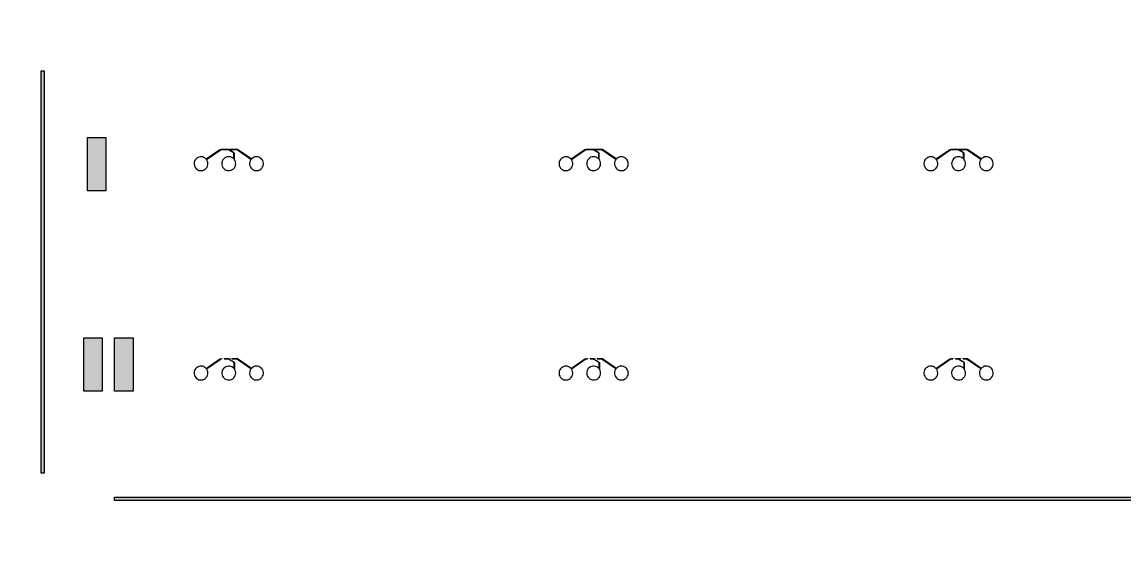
# Model space of a CAD drawing. Header units: inches. Extents: x 0 to 114300, y 0 to 114300.
# Drawn here: x 26926 to 57150, y 54629 to 68843 of the extents above; entities that cross this region are included whole.
import ezdxf

# ---------------------------------------------------------------- set-up
doc = ezdxf.new("R2010")
doc.units = ezdxf.units.IN
doc.header["$MEASUREMENT"] = 0
pattern_1 = [(45, (159.85542, -26995.59097), (-0.08838834765, 0.08838834765), [])]

# ---------------------------------------------------------------- blocks, each defined once
blk = doc.blocks.new('*U65')
for p, q in [((-620, 145), (-242, 405)), ((-607, 129), (-210, 402)), ((-242, 405), (-207, 405)), ((-210, 402), (-207, 402)), ((-207, 402), (-207, 405)), ((130, 323), (131, 325)), ((130, 323), (130, 155)), ((131, 325), (144, 318)), ((144, 318), (144, 140)), ((207, 402), (207, 405)), ((242, 405), (207, 405)), ((210, 402), (207, 402)), ((607, 129), (210, 402)), ((620, 145), (242, 405))]:
    blk.add_line(p, q)
for points in [[(-203, 402), (-203, 405), (-206, 405), (-206, 402)], [(-199, 402), (-199, 405), (-202, 405), (-202, 402)], [(-195, 402), (-195, 405), (-198, 405), (-198, 402)], [(-191, 402), (-191, 405), (-194, 405), (-194, 402)], [(-187, 402), (-187, 405), (-190, 405), (-190, 402)], [(-183, 402), (-183, 405), (-186, 405), (-186, 402)], [(-179, 402), (-179, 405), (-182, 405), (-182, 402)], [(-175, 402), (-175, 405), (-178, 405), (-178, 402)], [(-171, 402), (-171, 405), (-174, 405), (-174, 402)], [(-167, 402), (-167, 405), (-170, 405), (-170, 402)], [(-163, 402), (-163, 405), (-166, 405), (-166, 402)], [(-159, 402), (-159, 405), (-162, 405), (-162, 402)], [(-155, 402), (-155, 405), (-158, 405), (-158, 402)], [(-151, 402), (-151, 405), (-154, 405), (-154, 402)], [(-147, 402), (-147, 405), (-150, 405), (-150, 402)], [(-143, 402), (-143, 405), (-146, 405), (-146, 402)], [(-139, 402), (-139, 405), (-142, 405), (-142, 402)], [(-135, 402), (-135, 405), (-138, 405), (-138, 402)], [(-131, 402), (-131, 405), (-134, 405), (-134, 402)], [(-127, 402), (-127, 405), (-130, 405), (-130, 402)], [(-123, 402), (-123, 405), (-126, 405), (-126, 402)], [(-119, 402), (-119, 405), (-122, 405), (-122, 402)], [(-115, 402), (-115, 405), (-118, 405), (-118, 402)], [(-111, 402), (-111, 405), (-114, 405), (-114, 402)], [(-107, 402), (-107, 405), (-110, 405), (-110, 402)], [(-103, 402), (-103, 405), (-106, 405), (-106, 402)], [(-99, 402), (-99, 405), (-102, 405), (-102, 402)], [(-95, 402), (-95, 405), (-98, 405), (-98, 402)], [(-91, 402), (-91, 405), (-94, 405), (-94, 402)], [(-87, 402), (-87, 405), (-90, 405), (-90, 402)], [(-83, 402), (-83, 405), (-86, 405), (-86, 402)], [(-79, 402), (-79, 405), (-82, 405), (-82, 402)], [(-75, 402), (-75, 405), (-78, 405), (-78, 402)], [(-71, 402), (-71, 405), (-74, 405), (-74, 402)], [(-67, 402), (-67, 405), (-70, 405), (-70, 402)], [(-63, 402), (-63, 405), (-66, 405), (-66, 402)], [(-59, 402), (-59, 405), (-62, 405), (-62, 402)], [(-55, 402), (-55, 405), (-58, 405), (-58, 402)], [(-51, 402), (-51, 405), (-54, 405), (-54, 402)], [(-47, 402), (-47, 405), (-50, 405), (-50, 402)], [(-43, 402), (-43, 405), (-46, 405), (-46, 402)], [(-39, 402), (-39, 405), (-42, 405), (-42, 402)], [(-35, 402), (-35, 405), (-38, 405), (-38, 402)], [(-31, 402), (-31, 405), (-34, 405), (-34, 402)], [(-27, 402), (-27, 405), (-30, 405), (-30, 402)], [(-23, 402), (-23, 405), (-26, 405), (-26, 402)], [(-19, 402), (-19, 405), (-22, 405), (-22, 402)], [(-15, 402), (-15, 405), (-18, 405), (-18, 402)], [(-11, 402), (-11, 405), (-14, 405), (-14, 402)], [(-7, 402), (-7, 405), (-10, 405), (-10, 402)], [(-3, 402), (-3, 405), (-6, 405), (-6, 402)], [(-1, 401), (-2, 399), (1, 397), (2, 400)], [(-1, 402), (-1, 405), (1, 405), (1, 402)], [(3, 399), (1, 397), (4, 395), (6, 398)], [(3, 402), (3, 405), (6, 405), (6, 402)], [(6, 397), (5, 395), (7, 393), (9, 396)], [(7, 402), (7, 405), (10, 405), (10, 402)], [(10, 395), (8, 393), (11, 391), (12, 394)], [(11, 402), (11, 405), (14, 405), (14, 402)], [(13, 393), (12, 391), (14, 389), (16, 392)], [(15, 402), (15, 405), (18, 405), (18, 402)], [(17, 391), (15, 389), (18, 387), (19, 390)], [(19, 402), (19, 405), (22, 405), (22, 402)], [(20, 389), (19, 387), (21, 385), (23, 388)], [(24, 387), (22, 385), (25, 383), (26, 386)], [(23, 402), (23, 405), (26, 405), (26, 402)], [(27, 385), (26, 383), (28, 381), (30, 384)], [(27, 402), (27, 405), (30, 405), (30, 402)], [(31, 383), (29, 381), (32, 379), (33, 382)], [(31, 402), (31, 405), (34, 405), (34, 402)], [(34, 381), (33, 379), (35, 377), (37, 380)], [(35, 402), (35, 405), (38, 405), (38, 402)], [(38, 379), (36, 377), (39, 375), (40, 378)], [(39, 402), (39, 405), (42, 405), (42, 402)], [(41, 377), (40, 375), (42, 373), (44, 376)], [(43, 402), (43, 405), (46, 405), (46, 402)], [(44, 375), (43, 373), (46, 371), (47, 374)], [(48, 373), (46, 371), (49, 369), (51, 372)], [(47, 402), (47, 405), (50, 405), (50, 402)], [(51, 371), (50, 369), (53, 367), (54, 370)], [(51, 402), (51, 405), (54, 405), (54, 402)], [(55, 369), (53, 367), (56, 365), (57, 368)], [(55, 402), (55, 405), (58, 405), (58, 402)], [(58, 367), (57, 365), (59, 363), (61, 366)], [(59, 402), (59, 405), (62, 405), (62, 402)], [(62, 365), (60, 363), (63, 361), (64, 364)], [(63, 402), (63, 405), (66, 405), (66, 402)], [(65, 363), (64, 361), (66, 359), (68, 362)], [(67, 402), (67, 405), (70, 405), (70, 402)], [(69, 361), (67, 359), (70, 357), (71, 360)], [(71, 402), (71, 405), (74, 405), (74, 402)], [(72, 359), (71, 357), (73, 355), (75, 358)], [(76, 357), (74, 355), (77, 353), (78, 356)], [(75, 402), (75, 405), (78, 405), (78, 402)], [(79, 355), (78, 353), (80, 351), (82, 354)], [(79, 402), (79, 405), (82, 405), (82, 402)], [(83, 353), (81, 351), (84, 349), (85, 352)], [(83, 402), (83, 405), (86, 405), (86, 402)], [(86, 351), (85, 349), (87, 347), (89, 350)], [(87, 402), (87, 405), (90, 405), (90, 402)], [(90, 349), (88, 347), (91, 345), (92, 348)], [(91, 402), (91, 405), (94, 405), (94, 402)], [(93, 347), (91, 345), (94, 343), (96, 346)], [(95, 402), (95, 405), (98, 405), (98, 402)], [(96, 345), (95, 343), (98, 341), (99, 344)], [(100, 343), (98, 341), (101, 339), (103, 342)], [(99, 402), (99, 405), (102, 405), (102, 402)], [(103, 341), (102, 339), (104, 337), (106, 340)], [(103, 402), (103, 405), (106, 405), (106, 402)], [(107, 339), (105, 337), (108, 335), (109, 338)], [(107, 402), (107, 405), (110, 405), (110, 402)], [(110, 337), (109, 335), (111, 333), (113, 336)], [(111, 402), (111, 405), (114, 405), (114, 402)], [(114, 335), (112, 333), (115, 331), (116, 334)], [(115, 402), (115, 405), (118, 405), (118, 402)], [(117, 333), (116, 331), (118, 329), (120, 332)], [(119, 402), (119, 405), (122, 405), (122, 402)], [(121, 331), (119, 329), (122, 327), (123, 330)], [(123, 402), (123, 405), (126, 405), (126, 402)], [(124, 329), (123, 327), (125, 325), (127, 328)], [(126, 402), (126, 405), (129, 405), (129, 402)], [(128, 327), (126, 325), (129, 323), (130, 326)], [(131, 402), (131, 405), (134, 405), (134, 402)], [(135, 402), (135, 405), (138, 405), (138, 402)], [(139, 402), (139, 405), (142, 405), (142, 402)], [(143, 402), (143, 405), (146, 405), (146, 402)], [(147, 402), (147, 405), (150, 405), (150, 402)], [(151, 402), (151, 405), (154, 405), (154, 402)], [(155, 402), (155, 405), (158, 405), (158, 402)], [(159, 402), (159, 405), (162, 405), (162, 402)], [(163, 402), (163, 405), (166, 405), (166, 402)], [(167, 402), (167, 405), (170, 405), (170, 402)], [(171, 402), (171, 405), (174, 405), (174, 402)], [(175, 402), (175, 405), (178, 405), (178, 402)], [(179, 402), (179, 405), (182, 405), (182, 402)], [(183, 402), (183, 405), (186, 405), (186, 402)], [(187, 402), (187, 405), (190, 405), (190, 402)], [(191, 402), (191, 405), (194, 405), (194, 402)], [(195, 402), (195, 405), (198, 405), (198, 402)], [(199, 402), (199, 405), (202, 405), (202, 402)], [(203, 402), (203, 405), (206, 405), (206, 402)]]:
    blk.add_lwpolyline(points, close=True)
for centre, start, end in [((-760, 16), 42.6079, 36.5501), ((0, 16), 46.9971, 40.6853), ((760, 16), 143.4499, 137.3921)]:
    blk.add_arc(centre, 190, start, end)
blk = doc.blocks.new('*U66')
at = {"color": 0, "linetype": 'ByBlock', "lineweight": -2, "transparency": 16777216}
for p in [(0, 0), (10000, 0), (20000, 0)]:
    blk.add_blockref('*U65', p, dxfattribs=at)
blk = doc.blocks.new('*U68')
for p, q in [((-620, 145), (-242, 405)), ((-607, 129), (-210, 402)), ((-242, 405), (-207, 405)), ((-210, 402), (-207, 402)), ((-207, 402), (-207, 405)), ((143, 313), (145, 315)), ((143, 313), (143, 141)), ((145, 315), (158, 308)), ((158, 308), (158, 122)), ((207, 402), (207, 405)), ((242, 405), (207, 405)), ((210, 402), (207, 402)), ((607, 129), (210, 402)), ((620, 145), (242, 405))]:
    blk.add_line(p, q)
for points in [[(-203, 402), (-203, 405), (-205, 405), (-205, 402)], [(-197, 402), (-197, 405), (-199, 405), (-199, 402)], [(-191, 402), (-191, 405), (-193, 405), (-193, 402)], [(-185, 402), (-185, 405), (-187, 405), (-187, 402)], [(-179, 402), (-179, 405), (-181, 405), (-181, 402)], [(-173, 402), (-173, 405), (-175, 405), (-175, 402)], [(-167, 402), (-167, 405), (-169, 405), (-169, 402)], [(-161, 402), (-161, 405), (-163, 405), (-163, 402)], [(-155, 402), (-155, 405), (-157, 405), (-157, 402)], [(-149, 402), (-149, 405), (-151, 405), (-151, 402)], [(-143, 402), (-143, 405), (-145, 405), (-145, 402)], [(-137, 402), (-137, 405), (-139, 405), (-139, 402)], [(-131, 402), (-131, 405), (-133, 405), (-133, 402)], [(-125, 402), (-125, 405), (-127, 405), (-127, 402)], [(-119, 402), (-119, 405), (-121, 405), (-121, 402)], [(-113, 402), (-113, 405), (-115, 405), (-115, 402)], [(-107, 402), (-107, 405), (-109, 405), (-109, 402)], [(-101, 402), (-101, 405), (-103, 405), (-103, 402)], [(-95, 402), (-95, 405), (-97, 405), (-97, 402)], [(-89, 402), (-89, 405), (-91, 405), (-91, 402)], [(-83, 402), (-83, 405), (-85, 405), (-85, 402)], [(-77, 402), (-77, 405), (-79, 405), (-79, 402)], [(-71, 402), (-71, 405), (-73, 405), (-73, 402)], [(-65, 402), (-65, 405), (-67, 405), (-67, 402)], [(-59, 402), (-59, 405), (-61, 405), (-61, 402)], [(-53, 402), (-53, 405), (-55, 405), (-55, 402)], [(-47, 402), (-47, 405), (-49, 405), (-49, 402)], [(-41, 402), (-41, 405), (-43, 405), (-43, 402)], [(-35, 402), (-35, 405), (-37, 405), (-37, 402)], [(-29, 402), (-29, 405), (-31, 405), (-31, 402)], [(-23, 402), (-23, 405), (-25, 405), (-25, 402)], [(-17, 402), (-17, 405), (-19, 405), (-19, 402)], [(-11, 402), (-11, 405), (-13, 405), (-13, 402)], [(-5, 402), (-5, 405), (-7, 405), (-7, 402)], [(-2, 397), (-1, 399), (2, 398), (1, 395)], [(1, 402), (1, 405), (-1, 405), (-1, 402)], [(3, 394), (5, 396), (7, 395), (6, 392)], [(5, 402), (5, 405), (7, 405), (7, 402)], [(8, 391), (10, 393), (12, 392), (11, 389)], [(11, 402), (11, 405), (13, 405), (13, 402)], [(14, 388), (15, 390), (18, 389), (16, 386)], [(17, 402), (17, 405), (19, 405), (19, 402)], [(19, 385), (20, 387), (23, 386), (21, 383)], [(23, 402), (23, 405), (25, 405), (25, 402)], [(24, 382), (25, 384), (28, 383), (27, 380)], [(29, 402), (29, 405), (31, 405), (31, 402)], [(29, 379), (31, 381), (33, 380), (32, 377)], [(34, 376), (36, 378), (38, 377), (37, 374)], [(35, 402), (35, 405), (37, 405), (37, 402)], [(40, 373), (41, 375), (44, 374), (42, 371)], [(41, 402), (41, 405), (43, 405), (43, 402)], [(45, 370), (46, 372), (49, 371), (47, 368)], [(47, 402), (47, 405), (49, 405), (49, 402)], [(50, 367), (51, 369), (54, 368), (53, 365)], [(53, 402), (53, 405), (55, 405), (55, 402)], [(55, 364), (57, 366), (59, 365), (58, 362)], [(59, 402), (59, 405), (61, 405), (61, 402)], [(60, 361), (62, 363), (64, 362), (63, 359)], [(65, 402), (65, 405), (67, 405), (67, 402)], [(66, 358), (67, 360), (70, 359), (68, 356)], [(71, 402), (71, 405), (73, 405), (73, 402)], [(71, 355), (72, 357), (75, 356), (73, 353)], [(76, 352), (77, 354), (80, 353), (78, 350)], [(77, 402), (77, 405), (79, 405), (79, 402)], [(81, 349), (83, 351), (85, 350), (84, 347)], [(83, 402), (83, 405), (85, 405), (85, 402)], [(86, 346), (88, 348), (90, 347), (89, 344)], [(89, 402), (89, 405), (91, 405), (91, 402)], [(91, 343), (93, 345), (96, 344), (94, 341)], [(95, 402), (95, 405), (97, 405), (97, 402)], [(97, 340), (98, 342), (101, 341), (99, 338)], [(101, 402), (101, 405), (103, 405), (103, 402)], [(102, 337), (103, 339), (106, 338), (104, 335)], [(107, 402), (107, 405), (109, 405), (109, 402)], [(107, 334), (109, 336), (111, 335), (110, 332)], [(112, 331), (114, 333), (116, 332), (115, 329)], [(113, 402), (113, 405), (115, 405), (115, 402)], [(117, 328), (119, 330), (122, 329), (120, 326)], [(119, 402), (119, 405), (121, 405), (121, 402)], [(123, 325), (124, 327), (127, 326), (125, 323)], [(125, 402), (125, 405), (127, 405), (127, 402)], [(128, 322), (129, 324), (132, 323), (130, 320)], [(131, 402), (131, 405), (133, 405), (133, 402)], [(133, 319), (135, 321), (137, 320), (136, 317)], [(137, 402), (137, 405), (139, 405), (139, 402)], [(138, 316), (140, 318), (142, 317), (141, 314)], [(143, 402), (143, 405), (145, 405), (145, 402)], [(149, 402), (149, 405), (151, 405), (151, 402)], [(155, 402), (155, 405), (157, 405), (157, 402)], [(161, 402), (161, 405), (163, 405), (163, 402)], [(167, 402), (167, 405), (169, 405), (169, 402)], [(173, 402), (173, 405), (175, 405), (175, 402)], [(179, 402), (179, 405), (181, 405), (181, 402)], [(185, 402), (185, 405), (187, 405), (187, 402)], [(191, 402), (191, 405), (193, 405), (193, 402)], [(197, 402), (197, 405), (199, 405), (199, 402)], [(203, 402), (203, 405), (205, 405), (205, 402)]]:
    blk.add_lwpolyline(points, close=True)
for centre, start, end in [((-760, 16), 42.6079, 36.5501), ((0, 16), 40.9777, 33.7748), ((760, 16), 143.4499, 137.3921)]:
    blk.add_arc(centre, 190, start, end)
blk = doc.blocks.new('*U67')
at = {"color": 0, "linetype": 'ByBlock', "lineweight": -2, "transparency": 16777216}
for p in [(0, 0), (10000, 0), (20000, 0)]:
    blk.add_blockref('*U68', p, dxfattribs=at)

msp = doc.modelspace()

# ---------------------------------------------------------------- hatches: boundary and pattern name
h = msp.add_hatch()
h.set_pattern_fill('ANSI31', color=256, scale=100)
h.set_pattern_definition([(45, (-3636.992, -6350), (-8.8388348, 8.8388348), [])])
h.paths.add_polyline_path([(114300, 0), (0, 0), (0, 114300), (114300, 114300)])
edge = h.paths.add_edge_path(flags=16)
edge.add_arc((57150, 57150), 50800, 288.3584, 529.7953, ccw=False)
edge.add_line((73150, 8935), (41150, 8935))
edge.add_arc((57150, 57150), 50800, 190.2047, 251.6416, ccw=False)
edge.add_arc((57150, 57150), 50800, 169.7953, 190.2047, ccw=False)
h = msp.add_hatch(color=256)
h.dxf.hatch_style = 1
h.paths.add_polyline_path([(29455, 55832), (84455, 55832), (84455, 55732), (29455, 55732)])
h.paths.add_polyline_path([(27540, 67495), (27440, 67495), (27440, 56495), (27540, 56495)])
h = msp.add_hatch()
h.set_pattern_fill('ANSI31', color=256)
h.set_pattern_definition(pattern_1)
h.paths.add_polyline_path([(28718, 65680), (29225, 65680), (29225, 64216), (28718, 64216)])
h = msp.add_hatch()
h.set_pattern_fill('ANSI31', color=256)
h.set_pattern_definition(pattern_1)
h.paths.add_polyline_path([(29460, 60193), (29967, 60193), (29967, 58728), (29460, 58728)])
h.paths.add_polyline_path([(28617, 60193), (29124, 60193), (29124, 58728), (28617, 58728)])

# ---------------------------------------------------------------- linework, layer by layer
for points in [[(27540, 67495), (27440, 67495), (27440, 56495), (27540, 56495)], [(28718, 65680), (29225, 65680), (29225, 64216), (28718, 64216)], [(28617, 60193), (29124, 60193), (29124, 58728), (28617, 58728)], [(29460, 60193), (29967, 60193), (29967, 58728), (29460, 58728)], [(29455, 55832), (84455, 55832), (84455, 55732), (29455, 55732)]]:
    msp.add_lwpolyline(points, close=True)

# ---------------------------------------------------------------- block references
for name, p in [('*U66', (32590, 64947)), ('*U67', (32590, 59212))]:
    msp.add_blockref(name, p)

doc.saveas('drawing.dxf')
